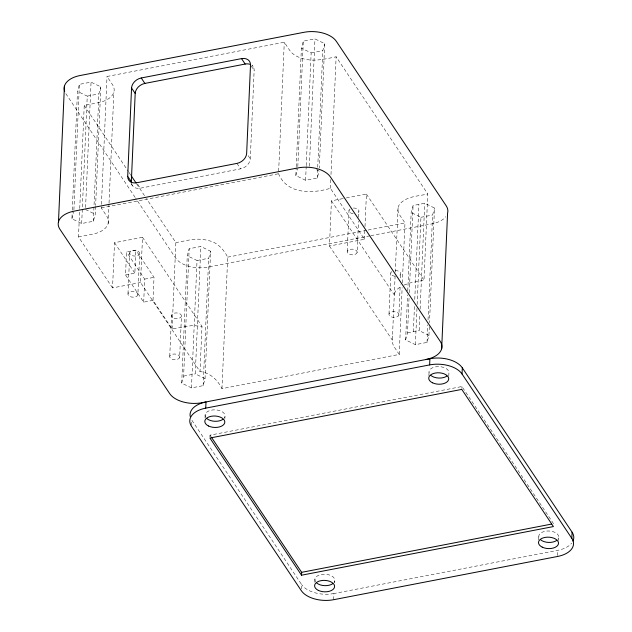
<?xml version="1.0" encoding="UTF-8"?>
<svg xmlns="http://www.w3.org/2000/svg" width="632" height="632" viewBox="0 0 632 632"><rect width="100%" height="100%" fill="white"/><g stroke="black" fill="none" stroke-linecap="round" stroke-linejoin="round"><path stroke-width="0.47" stroke-dasharray="3.16 2.37" d="M395.111 276.01L392.227 342.599L393.776 346.265L399.227 354.426L221.966 388.648C217.645 379.943 210.022 372.635 200.02 371.561L140.533 282.504L142.508 237.3L114.518 242.704L112.543 287.908L140.533 282.504M95.59 206.419L95.25 214.264L93.346 221.271L81.686 223.523L71.922 218.767L72.269 210.922M72.309 209.942L77.483 91.379L79.387 84.364L91.047 82.113L100.812 86.876L95.63 205.44M73.912 209.792L79.387 84.364M112.543 287.908L78.494 236.921L79.695 209.445M79.735 208.465L84.238 105.425L98.229 102.724A25.043 14.291 2.5 0 0 112.472 84.625L107.021 76.464L284.282 42.241L289.733 50.402A25.043 14.291 2.5 0 0 302.989 58.697C313.962 61.912 325.29 58.997 336.129 56.793L427.761 193.969L423.993 280.268L409.994 282.97L401.913 285.822M81.686 223.523L87.248 96.135L77.483 91.379M85.573 207.541L91.047 82.113M93.346 221.271L98.908 93.884L100.812 86.876M78.494 236.921L92.485 234.219A25.043 14.291 2.5 0 0 106.729 216.12L101.286 207.96L107.021 76.464M108.143 223.523L109.004 203.891M109.044 202.912L113.886 92.027M153.023 300.35L143.693 302.151L125.531 274.96L126.534 251.947L135.864 250.146L154.026 277.337L153.023 300.35L172.094 328.901L192.428 325.496L201.995 326.357L200.02 371.561M127.972 293.746L129.773 252.65M125.531 274.96L134.861 273.158L135.864 250.146M137.871 294.899A5.009 2.86 2.5 0 0 131.108 291.605A5.009 2.86 2.5 0 0 129.789 296.463A5.009 2.86 2.5 0 0 137.871 294.899L139.664 253.811A5.009 2.86 2.5 0 0 132.902 250.509A5.009 2.86 2.5 0 0 131.582 255.368A5.009 2.86 2.5 0 0 139.664 253.811M143.693 302.151L144.696 279.139L126.534 251.947M169.747 356.282L171.541 315.186M172.094 328.901L175.862 242.601L146.411 198.511M179.646 357.443A5.009 2.86 2.5 0 0 172.876 354.141A5.009 2.86 2.5 0 0 171.564 359A5.009 2.86 2.5 0 0 179.646 357.443L181.439 316.348A5.009 2.86 2.5 0 0 174.669 313.053A5.009 2.86 2.5 0 0 173.358 317.912A5.009 2.86 2.5 0 0 181.439 316.348M181.708 383.134L187.27 255.747L189.173 248.732L200.834 246.48L210.598 251.244L205.037 378.631L203.133 385.646L191.472 387.898L181.708 383.134L183.612 376.119L189.173 248.732M191.472 387.898L197.034 260.51L187.27 255.747M191.52 425.352L191.757 420.075L301.543 584.442L301.346 588.842M205.037 378.631L195.272 373.868L200.834 246.48M203.133 385.646L208.694 258.259L210.598 251.244M205.029 417.934L205.179 414.41M209.935 437.067L210.022 435.156L461.921 386.523L553.545 523.699M221.966 388.648L227.71 257.153C223.641 249.608 217.756 242.617 209.002 240.697A25.043 14.291 2.5 0 0 189.853 239.899L175.862 242.601M224.897 418.487L224.976 416.725M131.559 183.857A10.017 7.592 -33.7 0 0 140.304 188.202L240.595 168.839A10.017 7.592 -33.7 0 0 250.288 158.822L254.143 70.476A10.017 7.592 -33.7 0 0 252.192 65.609M342.781 198.638L331.429 200.826L329.462 246.03L364.443 239.275L330.394 188.289C312.342 193.708 287.133 194.538 278.546 173.737L284.282 42.241M316.498 169.732L319.16 171.035L317.256 178.05L305.596 180.302L295.831 175.538L296.179 167.701M296.218 166.722L301.393 48.151L303.297 41.135L314.957 38.884L324.722 43.648L319.286 168.096M297.814 166.564L303.297 41.135M305.596 180.302L306.196 166.579M306.236 165.6L311.157 52.914L301.393 48.151M309.396 166.271L314.957 38.884M317.256 178.05L317.683 168.246M317.73 167.267L322.818 50.663L324.722 43.648M330.394 188.289L330.773 179.456M330.994 174.55L336.129 56.793M314.815 582.301L314.965 578.778M347.221 251.418L349.014 210.322M333.672 599.697L333.941 593.535L557.851 550.306A25.043 14.291 2.5 0 0 571.683 543.141M334.683 582.862L334.762 581.1M357.12 252.571A5.009 2.86 2.5 0 0 350.349 249.277A5.009 2.86 2.5 0 0 349.038 254.135A5.009 2.86 2.5 0 0 357.12 252.571L358.486 221.263M358.652 217.353L358.913 211.483M364.443 239.275L364.83 230.427M365.004 226.501L366.418 194.071L343.721 198.448M388.988 313.954L390.789 272.866M395.277 272.092L398.105 207.367M398.887 315.115A5.009 2.86 2.5 0 0 392.124 311.813A5.009 2.86 2.5 0 0 390.805 316.672A5.009 2.86 2.5 0 0 398.887 315.115L400.214 284.787M400.514 277.938L400.68 274.019M399.227 354.426L402.142 287.694M402.355 282.788L404.97 222.93L399.519 214.769A25.043 14.291 2.5 0 1 399.93 203.836C406.945 196.078 418.344 196.275 427.761 193.969M429.326 326.586L428.946 335.402L427.042 342.418L415.382 344.669L405.618 339.905L407.585 294.828M407.759 290.91L411.179 212.518L413.083 205.511L424.743 203.259L434.508 208.015L429.499 322.668M405.618 339.905L407.522 332.898L409.102 296.637M409.275 292.719L413.083 205.511M413.352 331.768L414.505 305.311M414.766 299.434L418.913 204.381M415.382 344.669L416.97 308.416M417.136 304.49L420.944 217.282L411.179 212.518M428.946 335.402L419.182 330.647L419.909 313.986M420.122 309.088L424.743 203.259M427.042 342.418L427.817 324.777M428.03 319.879L432.604 215.03L434.508 208.015M428.899 375.582L429.089 371.182M448.767 376.143L448.886 373.496A10.017 5.72 2.5 0 0 439.201 366.623A10.017 5.72 2.5 0 0 429.033 372.675M461.834 388.435L461.921 386.523M538.685 539.957L538.875 535.549M557.622 555.591L557.851 550.306M558.554 540.51L558.672 537.872M71.922 218.767L73.826 211.752M295.831 175.538L297.735 168.523M394.336 293.667L396.161 290.135L401.123 286.225M87.248 96.135L98.908 93.884M311.157 52.914L322.818 50.663M101.286 207.96L278.546 173.737M197.034 260.51L208.694 258.259M420.944 217.282L432.604 215.03M227.71 257.153L367.192 230.222M368.164 230.032L404.97 222.93M144.696 279.139L154.026 277.337M369.886 235.839L208.015 267.091A25.043 14.291 2.5 0 1 175.609 257.998L135.738 198.306M370.858 235.657L431.925 223.862A25.043 14.291 2.5 0 0 445.757 216.697M183.612 376.119L195.272 373.868M407.522 332.898L419.182 330.647M85.486 209.5L95.25 214.264M366.418 194.071L423.993 280.268M252.034 65.049L253.077 66.605M251.03 65.815L254.143 70.476M331.429 200.826L394.289 294.931M392.496 336.027L392.812 336.493M329.462 246.03L392.314 340.135M248.21 155.717L250.288 158.822M236.968 163.404L240.595 168.839M137.713 184.323L140.304 188.202M84.238 105.425L128.415 171.564M128.96 172.378L130.595 174.827M136.591 183.809L145.866 197.69M131.369 184.102L132.404 185.658M65.823 93.631L135.193 197.484M142.508 237.3L201.995 326.357M114.518 242.704L134.861 273.158M210.022 435.156L211.112 436.783M333.941 593.535A25.043 14.291 2.5 0 1 301.543 584.442M315.534 581.74A10.017 5.72 2.5 0 1 325.077 574.227A10.017 5.72 2.5 0 1 334.028 582.507M538.819 537.042A10.017 5.72 2.5 0 1 550.29 531.101A10.017 5.72 2.5 0 1 557.938 539.286M205.748 417.373A10.017 5.72 2.5 0 1 215.291 409.852A10.017 5.72 2.5 0 1 224.242 418.139M395.19 270.583A5.009 2.86 2.5 0 1 400.396 272.542A5.009 2.86 2.5 0 1 398.697 275.836M394.976 276.247A5.009 2.86 2.5 0 1 391.832 271.539M353.414 208.047A5.009 2.86 2.5 0 1 358.628 210.006A5.009 2.86 2.5 0 1 356.922 213.292M353.201 213.711A5.009 2.86 2.5 0 1 350.057 208.995"/><path stroke-width="0.95" d="M58.484 221.832L64.409 86.229M127.704 176.352L131.559 87.998A10.017 7.592 -33.7 0 1 141.244 77.981L241.543 58.618A10.017 7.592 -33.7 0 1 250.509 65.033L246.654 153.386A10.017 7.592 -33.7 0 1 236.968 163.404L136.67 182.767A10.017 7.592 -33.7 0 1 127.704 176.352L131.338 181.787A10.017 7.592 -33.7 0 0 131.417 183.185M131.338 181.787L135.193 93.441L131.559 87.998M426.007 359.474A25.043 14.291 2.5 0 0 440.243 341.375L330.457 177A25.043 14.291 2.5 0 0 298.059 167.907L74.149 211.135A25.043 14.291 2.5 0 0 59.906 229.234L169.692 393.602A25.043 14.291 2.5 0 0 202.098 402.695L429.902 358.747A25.043 14.291 2.5 0 1 462.308 367.84L572.094 532.207L571.826 538.369A25.043 14.291 2.5 0 1 557.582 556.468L333.672 599.697A25.043 14.291 2.5 0 1 301.267 590.604L191.48 426.237A25.043 14.291 2.5 0 1 205.724 408.138L205.993 401.976A25.043 14.291 2.5 0 0 190.2 416.401M301.519 575.207L209.895 438.031L461.794 389.399L553.419 526.574L301.519 575.207L301.646 572.331L211.657 437.605M205.724 408.138L429.634 364.909L429.902 358.747M441.665 348.769L447.582 213.166A25.043 14.291 2.5 0 0 446.168 205.763L336.382 41.396A25.043 14.291 2.5 0 0 303.976 32.303L80.067 75.532A25.043 14.291 2.5 0 0 64.693 91.443M571.826 538.369L462.039 374.002L462.308 367.84M135.193 93.441A10.017 7.592 -33.7 0 1 144.878 83.416L245.169 64.053A10.017 7.592 -33.7 0 1 249.79 64.259M301.646 572.331L551.602 524.078M241.543 58.618L245.169 64.053M141.244 77.981L144.878 83.416M131.14 175.649L136.046 182.996M572.094 532.207A25.043 14.291 2.5 0 1 572.979 541.055M429.634 364.909A25.043 14.291 2.5 0 1 462.039 374.002M332.677 583.747A10.017 5.72 2.5 0 1 316.79 583.083M556.587 540.518A10.017 5.72 2.5 0 1 540.7 539.854M446.8 376.151A10.017 5.72 2.5 0 1 430.913 375.487M222.891 419.379A10.017 5.72 2.5 0 1 207.004 418.716M542.24 547.154A10.017 5.72 2.5 0 0 558.396 544.034A10.017 5.72 2.5 0 0 544.871 537.437A10.017 5.72 2.5 0 0 542.24 547.154M318.331 590.383A10.017 5.72 2.5 0 0 334.494 587.262A10.017 5.72 2.5 0 0 320.961 580.666A10.017 5.72 2.5 0 0 318.331 590.383M432.454 382.779A10.017 5.72 2.5 0 0 448.609 379.666A10.017 5.72 2.5 0 0 435.085 373.062A10.017 5.72 2.5 0 0 432.454 382.779M208.544 426.007A10.017 5.72 2.5 0 0 224.7 422.895A10.017 5.72 2.5 0 0 211.175 416.291A10.017 5.72 2.5 0 0 208.544 426.007"/></g></svg>
